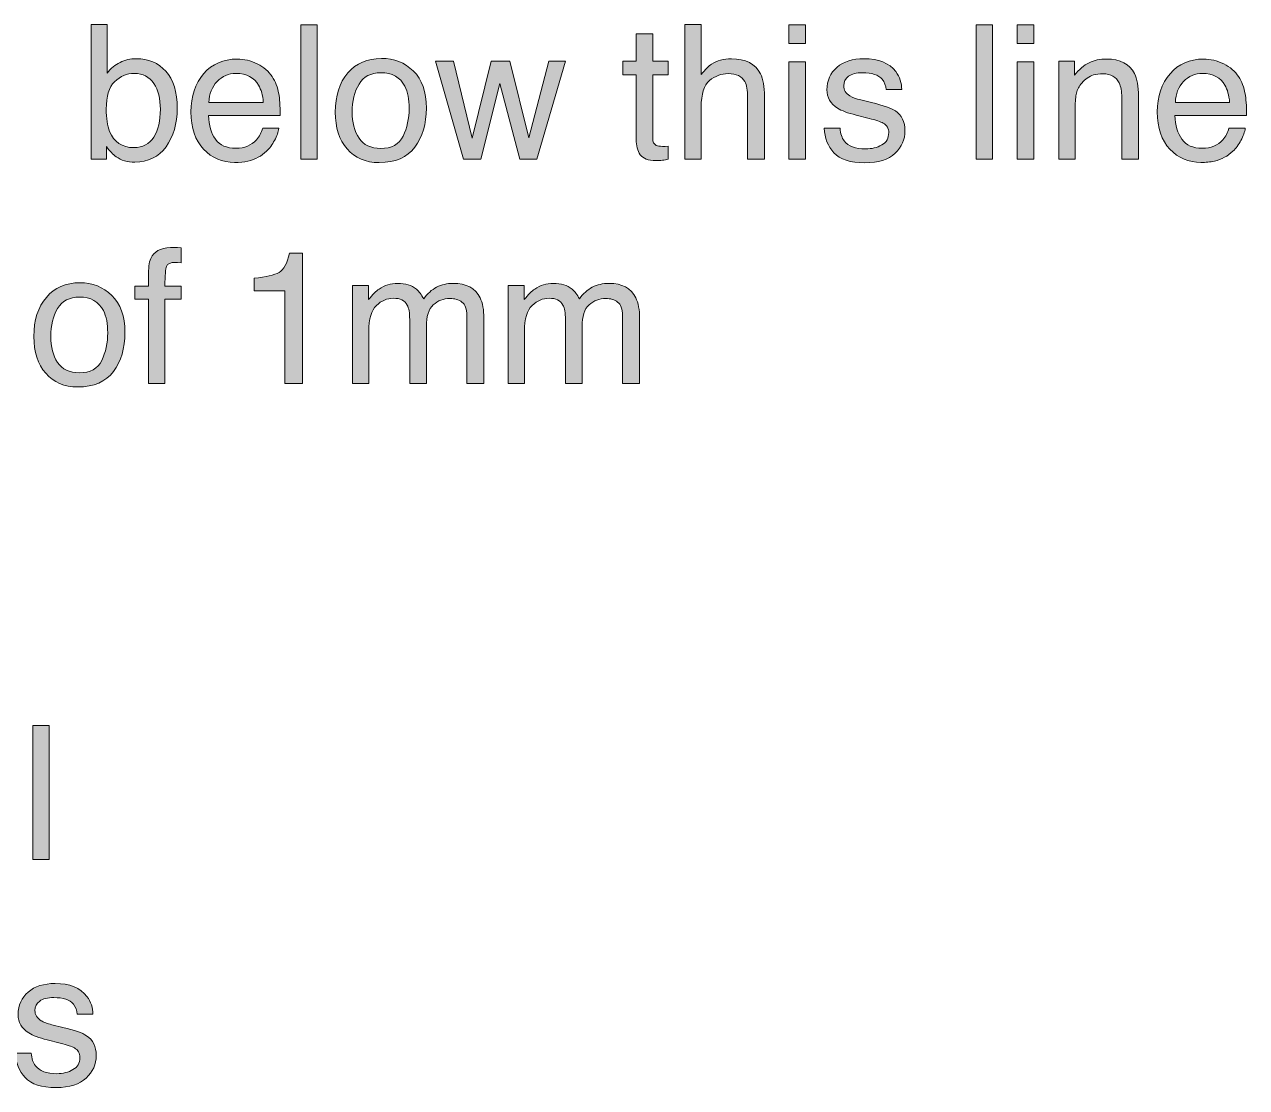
# Model space of a CAD drawing. Header units: millimetres. Extents: x 5.6 to 101.1, y 33.8 to 120.6.
# Drawn here: x 85.04 to 96.57, y 46.47 to 56.5 of the extents above; entities that cross this region are included whole.
import ezdxf

# ---------------------------------------------------------------- set-up
doc = ezdxf.new("R2010")
doc.units = ezdxf.units.MM
doc.layers.add('Text and Guidance', color=7, linetype='Continuous')

msp = doc.modelspace()

# ---------------------------------------------------------------- hatches: boundary and pattern name
at = {"layer": 'Text and Guidance', "true_color": 0x0000ff, "transparency": 33554687}
h = msp.add_hatch(color=5, dxfattribs=at)
edge = h.paths.add_edge_path(flags=0)
edge.add_spline(control_points=[(85.669, 56.497), (85.669, 56.497), (85.819, 56.497), (85.819, 56.497), (85.819, 56.497), (85.819, 56.038), (85.819, 56.038), (85.853, 56.082), (85.894, 56.116), (85.941, 56.139), (85.988, 56.162), (86.039, 56.174), (86.094, 56.174), (86.209, 56.174), (86.302, 56.134), (86.373, 56.055), (86.445, 55.976), (86.481, 55.86), (86.481, 55.706), (86.481, 55.56), (86.445, 55.439), (86.375, 55.343), (86.304, 55.246), (86.206, 55.198), (86.081, 55.198), (86.011, 55.198), (85.952, 55.215), (85.904, 55.249), (85.875, 55.269), (85.844, 55.301), (85.812, 55.345), (85.812, 55.345), (85.812, 55.227), (85.812, 55.227), (85.812, 55.227), (85.669, 55.227), (85.669, 55.227), (85.669, 55.227), (85.669, 56.497), (85.669, 56.497)], knot_values=[0, 0, 0, 0, 1, 1, 1, 2, 2, 2, 3, 3, 3, 4, 4, 4, 5, 5, 5, 6, 6, 6, 7, 7, 7, 8, 8, 8, 9, 9, 9, 10, 10, 10, 11, 11, 11, 12, 12, 12, 13, 13, 13, 13], degree=3, periodic=1)
edge = h.paths.add_edge_path(flags=0)
edge.add_spline(control_points=[(86.072, 55.335), (86.155, 55.335), (86.218, 55.368), (86.26, 55.435), (86.301, 55.501), (86.322, 55.589), (86.322, 55.698), (86.322, 55.795), (86.301, 55.876), (86.26, 55.94), (86.218, 56.003), (86.157, 56.035), (86.076, 56.035), (86.005, 56.035), (85.943, 56.009), (85.89, 55.957), (85.837, 55.905), (85.811, 55.818), (85.811, 55.698), (85.811, 55.612), (85.822, 55.541), (85.843, 55.487), (85.884, 55.386), (85.96, 55.335), (86.072, 55.335)], knot_values=[0, 0, 0, 0, 1, 1, 1, 2, 2, 2, 3, 3, 3, 4, 4, 4, 5, 5, 5, 6, 6, 6, 7, 7, 7, 8, 8, 8, 8], degree=3, periodic=1)
for points in [[(87.647, 56.493), (87.802, 56.493), (87.802, 55.227), (87.647, 55.227)], [(94.019, 56.493), (94.174, 56.493), (94.174, 55.227), (94.019, 55.227)], [(89.087, 56.15), (89.264, 55.423), (89.444, 56.15), (89.618, 56.15), (89.799, 55.427), (89.988, 56.15), (90.143, 56.15), (89.875, 55.227), (89.714, 55.227), (89.526, 55.941), (89.344, 55.227), (89.183, 55.227), (88.917, 56.15)]]:
    msp.add_hatch(color=5, dxfattribs=at).paths.add_polyline_path(points, flags=0)
h = msp.add_hatch(color=5, dxfattribs=at)
edge = h.paths.add_edge_path(flags=0)
edge.add_spline(control_points=[(90.81, 56.407), (90.81, 56.407), (90.967, 56.407), (90.967, 56.407), (90.967, 56.407), (90.967, 56.15), (90.967, 56.15), (90.967, 56.15), (91.114, 56.15), (91.114, 56.15), (91.114, 56.15), (91.114, 56.023), (91.114, 56.023), (91.114, 56.023), (90.967, 56.023), (90.967, 56.023), (90.967, 56.023), (90.967, 55.421), (90.967, 55.421), (90.967, 55.389), (90.978, 55.367), (91, 55.356), (91.012, 55.35), (91.032, 55.347), (91.06, 55.347), (91.06, 55.347), (91.084, 55.347), (91.084, 55.347), (91.084, 55.347), (91.114, 55.35), (91.114, 55.35), (91.114, 55.35), (91.114, 55.227), (91.114, 55.227), (91.097, 55.222), (91.078, 55.218), (91.059, 55.216), (91.04, 55.214), (91.019, 55.213), (90.996, 55.213), (90.924, 55.213), (90.875, 55.231), (90.849, 55.268), (90.823, 55.305), (90.81, 55.353), (90.81, 55.412), (90.81, 55.412), (90.81, 56.023), (90.81, 56.023), (90.81, 56.023), (90.685, 56.023), (90.685, 56.023), (90.685, 56.023), (90.685, 56.15), (90.685, 56.15), (90.685, 56.15), (90.81, 56.15), (90.81, 56.15), (90.81, 56.15), (90.81, 56.407), (90.81, 56.407)], knot_values=[0, 0, 0, 0, 1, 1, 1, 2, 2, 2, 3, 3, 3, 4, 4, 4, 5, 5, 5, 6, 6, 6, 7, 7, 7, 8, 8, 8, 9, 9, 9, 10, 10, 10, 11, 11, 11, 12, 12, 12, 13, 13, 13, 14, 14, 14, 15, 15, 15, 16, 16, 16, 17, 17, 17, 18, 18, 18, 19, 19, 19, 20, 20, 20, 20], degree=3, periodic=1)
h = msp.add_hatch(color=5, dxfattribs=at)
edge = h.paths.add_edge_path(flags=0)
edge.add_spline(control_points=[(91.269, 56.497), (91.269, 56.497), (91.424, 56.497), (91.424, 56.497), (91.424, 56.497), (91.424, 56.025), (91.424, 56.025), (91.461, 56.071), (91.494, 56.104), (91.523, 56.123), (91.573, 56.156), (91.636, 56.172), (91.71, 56.172), (91.844, 56.172), (91.935, 56.125), (91.983, 56.032), (92.008, 55.981), (92.021, 55.91), (92.021, 55.819), (92.021, 55.819), (92.021, 55.227), (92.021, 55.227), (92.021, 55.227), (91.862, 55.227), (91.862, 55.227), (91.862, 55.227), (91.862, 55.809), (91.862, 55.809), (91.862, 55.876), (91.853, 55.926), (91.836, 55.958), (91.808, 56.008), (91.755, 56.033), (91.678, 56.033), (91.613, 56.033), (91.555, 56.011), (91.503, 55.967), (91.451, 55.923), (91.424, 55.839), (91.424, 55.717), (91.424, 55.717), (91.424, 55.227), (91.424, 55.227), (91.424, 55.227), (91.269, 55.227), (91.269, 55.227), (91.269, 55.227), (91.269, 56.497), (91.269, 56.497)], knot_values=[0, 0, 0, 0, 1, 1, 1, 2, 2, 2, 3, 3, 3, 4, 4, 4, 5, 5, 5, 6, 6, 6, 7, 7, 7, 8, 8, 8, 9, 9, 9, 10, 10, 10, 11, 11, 11, 12, 12, 12, 13, 13, 13, 14, 14, 14, 15, 15, 15, 16, 16, 16, 16], degree=3, periodic=1)
h = msp.add_hatch(color=5, dxfattribs=at)
h.paths.add_polyline_path([(92.25, 56.145), (92.408, 56.145), (92.408, 55.227), (92.25, 55.227)], flags=0)
h.paths.add_polyline_path([(92.25, 56.493), (92.408, 56.493), (92.408, 56.317), (92.25, 56.317)], flags=0)
h = msp.add_hatch(color=5, dxfattribs=at)
h.paths.add_polyline_path([(94.406, 56.493), (94.564, 56.493), (94.564, 56.317), (94.406, 56.317)], flags=0)
h.paths.add_polyline_path([(94.406, 56.145), (94.564, 56.145), (94.564, 55.227), (94.406, 55.227)], flags=0)
h = msp.add_hatch(color=5, dxfattribs=at)
edge = h.paths.add_edge_path(flags=0)
edge.add_spline(control_points=[(87.046, 56.17), (87.111, 56.17), (87.175, 56.155), (87.236, 56.124), (87.298, 56.094), (87.344, 56.054), (87.376, 56.005), (87.407, 55.959), (87.428, 55.904), (87.438, 55.842), (87.448, 55.8), (87.452, 55.732), (87.452, 55.639), (87.452, 55.639), (86.776, 55.639), (86.776, 55.639), (86.779, 55.545), (86.801, 55.47), (86.842, 55.414), (86.884, 55.357), (86.948, 55.329), (87.035, 55.329), (87.115, 55.329), (87.18, 55.356), (87.228, 55.409), (87.256, 55.44), (87.275, 55.476), (87.287, 55.517), (87.287, 55.517), (87.439, 55.517), (87.439, 55.517), (87.435, 55.483), (87.422, 55.445), (87.399, 55.403), (87.377, 55.362), (87.351, 55.328), (87.323, 55.301), (87.276, 55.255), (87.218, 55.224), (87.148, 55.208), (87.111, 55.199), (87.069, 55.195), (87.022, 55.195), (86.907, 55.195), (86.809, 55.236), (86.73, 55.32), (86.65, 55.403), (86.61, 55.52), (86.61, 55.671), (86.61, 55.819), (86.65, 55.939), (86.73, 56.032), (86.811, 56.124), (86.916, 56.17), (87.046, 56.17)], knot_values=[0, 0, 0, 0, 1, 1, 1, 2, 2, 2, 3, 3, 3, 4, 4, 4, 5, 5, 5, 6, 6, 6, 7, 7, 7, 8, 8, 8, 9, 9, 9, 10, 10, 10, 11, 11, 11, 12, 12, 12, 13, 13, 13, 14, 14, 14, 15, 15, 15, 16, 16, 16, 17, 17, 17, 18, 18, 18, 18], degree=3, periodic=1)
edge = h.paths.add_edge_path(flags=0)
edge.add_spline(control_points=[(87.293, 55.762), (87.287, 55.829), (87.272, 55.883), (87.249, 55.923), (87.206, 55.998), (87.136, 56.035), (87.036, 56.035), (86.965, 56.035), (86.905, 56.009), (86.857, 55.958), (86.809, 55.907), (86.783, 55.841), (86.78, 55.762), (86.78, 55.762), (87.293, 55.762), (87.293, 55.762)], knot_values=[0, 0, 0, 0, 1, 1, 1, 2, 2, 2, 3, 3, 3, 4, 4, 4, 5, 5, 5, 5], degree=3, periodic=1)
h = msp.add_hatch(color=5, dxfattribs=at)
edge = h.paths.add_edge_path(flags=0)
edge.add_spline(control_points=[(88.407, 56.176), (88.525, 56.176), (88.626, 56.137), (88.708, 56.058), (88.79, 55.978), (88.831, 55.862), (88.831, 55.708), (88.831, 55.559), (88.795, 55.436), (88.723, 55.339), (88.65, 55.242), (88.538, 55.194), (88.386, 55.194), (88.259, 55.194), (88.158, 55.237), (88.084, 55.322), (88.009, 55.408), (87.972, 55.524), (87.972, 55.668), (87.972, 55.823), (88.011, 55.947), (88.09, 56.039), (88.168, 56.13), (88.274, 56.176), (88.407, 56.176)], knot_values=[0, 0, 0, 0, 1, 1, 1, 2, 2, 2, 3, 3, 3, 4, 4, 4, 5, 5, 5, 6, 6, 6, 7, 7, 7, 8, 8, 8, 8], degree=3, periodic=1)
edge = h.paths.add_edge_path(flags=0)
edge.add_spline(control_points=[(88.401, 55.327), (88.503, 55.327), (88.574, 55.366), (88.612, 55.444), (88.65, 55.522), (88.669, 55.608), (88.669, 55.704), (88.669, 55.79), (88.655, 55.86), (88.628, 55.914), (88.584, 55.999), (88.509, 56.041), (88.402, 56.041), (88.307, 56.041), (88.239, 56.005), (88.196, 55.933), (88.152, 55.86), (88.131, 55.773), (88.131, 55.671), (88.131, 55.573), (88.152, 55.491), (88.196, 55.425), (88.239, 55.36), (88.307, 55.327), (88.401, 55.327)], knot_values=[0, 0, 0, 0, 1, 1, 1, 2, 2, 2, 3, 3, 3, 4, 4, 4, 5, 5, 5, 6, 6, 6, 7, 7, 7, 8, 8, 8, 8], degree=3, periodic=1)
h = msp.add_hatch(color=5, dxfattribs=at)
edge = h.paths.add_edge_path(flags=0)
edge.add_spline(control_points=[(92.734, 55.517), (92.739, 55.465), (92.752, 55.425), (92.773, 55.398), (92.812, 55.348), (92.88, 55.323), (92.976, 55.323), (93.034, 55.323), (93.084, 55.335), (93.128, 55.36), (93.172, 55.385), (93.194, 55.424), (93.194, 55.476), (93.194, 55.516), (93.176, 55.546), (93.141, 55.567), (93.119, 55.579), (93.074, 55.594), (93.008, 55.611), (93.008, 55.611), (92.885, 55.642), (92.885, 55.642), (92.807, 55.661), (92.749, 55.683), (92.711, 55.707), (92.645, 55.749), (92.611, 55.807), (92.611, 55.881), (92.611, 55.968), (92.643, 56.039), (92.706, 56.093), (92.768, 56.147), (92.853, 56.174), (92.959, 56.174), (93.098, 56.174), (93.198, 56.133), (93.26, 56.052), (93.298, 56), (93.317, 55.944), (93.316, 55.884), (93.316, 55.884), (93.169, 55.884), (93.169, 55.884), (93.167, 55.919), (93.154, 55.951), (93.132, 55.98), (93.097, 56.021), (93.035, 56.041), (92.947, 56.041), (92.889, 56.041), (92.844, 56.03), (92.814, 56.008), (92.784, 55.985), (92.769, 55.956), (92.769, 55.919), (92.769, 55.879), (92.789, 55.847), (92.828, 55.822), (92.851, 55.808), (92.885, 55.795), (92.93, 55.785), (92.93, 55.785), (93.032, 55.76), (93.032, 55.76), (93.144, 55.733), (93.218, 55.706), (93.256, 55.681), (93.317, 55.642), (93.347, 55.579), (93.347, 55.494), (93.347, 55.412), (93.316, 55.341), (93.253, 55.282), (93.191, 55.222), (93.096, 55.192), (92.969, 55.192), (92.831, 55.192), (92.734, 55.223), (92.677, 55.285), (92.62, 55.348), (92.589, 55.425), (92.585, 55.517), (92.585, 55.517), (92.734, 55.517), (92.734, 55.517)], knot_values=[0, 0, 0, 0, 1, 1, 1, 2, 2, 2, 3, 3, 3, 4, 4, 4, 5, 5, 5, 6, 6, 6, 7, 7, 7, 8, 8, 8, 9, 9, 9, 10, 10, 10, 11, 11, 11, 12, 12, 12, 13, 13, 13, 14, 14, 14, 15, 15, 15, 16, 16, 16, 17, 17, 17, 18, 18, 18, 19, 19, 19, 20, 20, 20, 21, 21, 21, 22, 22, 22, 23, 23, 23, 24, 24, 24, 25, 25, 25, 26, 26, 26, 27, 27, 27, 28, 28, 28, 28], degree=3, periodic=1)
h = msp.add_hatch(color=5, dxfattribs=at)
edge = h.paths.add_edge_path(flags=0)
edge.add_spline(control_points=[(94.798, 56.15), (94.798, 56.15), (94.945, 56.15), (94.945, 56.15), (94.945, 56.15), (94.945, 56.019), (94.945, 56.019), (94.989, 56.073), (95.035, 56.112), (95.084, 56.135), (95.133, 56.159), (95.187, 56.17), (95.247, 56.17), (95.378, 56.17), (95.466, 56.125), (95.512, 56.033), (95.537, 55.984), (95.55, 55.912), (95.55, 55.819), (95.55, 55.819), (95.55, 55.227), (95.55, 55.227), (95.55, 55.227), (95.392, 55.227), (95.392, 55.227), (95.392, 55.227), (95.392, 55.809), (95.392, 55.809), (95.392, 55.865), (95.384, 55.91), (95.367, 55.945), (95.34, 56.002), (95.29, 56.031), (95.217, 56.031), (95.181, 56.031), (95.151, 56.027), (95.127, 56.02), (95.085, 56.007), (95.047, 55.982), (95.015, 55.944), (94.989, 55.913), (94.972, 55.882), (94.965, 55.85), (94.957, 55.817), (94.953, 55.771), (94.953, 55.71), (94.953, 55.71), (94.953, 55.227), (94.953, 55.227), (94.953, 55.227), (94.798, 55.227), (94.798, 55.227), (94.798, 55.227), (94.798, 56.15), (94.798, 56.15)], knot_values=[0, 0, 0, 0, 1, 1, 1, 2, 2, 2, 3, 3, 3, 4, 4, 4, 5, 5, 5, 6, 6, 6, 7, 7, 7, 8, 8, 8, 9, 9, 9, 10, 10, 10, 11, 11, 11, 12, 12, 12, 13, 13, 13, 14, 14, 14, 15, 15, 15, 16, 16, 16, 17, 17, 17, 18, 18, 18, 18], degree=3, periodic=1)
h = msp.add_hatch(color=5, dxfattribs=at)
edge = h.paths.add_edge_path(flags=0)
edge.add_spline(control_points=[(96.163, 56.17), (96.229, 56.17), (96.292, 56.155), (96.354, 56.124), (96.415, 56.094), (96.462, 56.054), (96.494, 56.005), (96.525, 55.959), (96.546, 55.904), (96.556, 55.842), (96.565, 55.8), (96.57, 55.732), (96.57, 55.639), (96.57, 55.639), (95.894, 55.639), (95.894, 55.639), (95.896, 55.545), (95.919, 55.47), (95.96, 55.414), (96.001, 55.357), (96.065, 55.329), (96.152, 55.329), (96.233, 55.329), (96.298, 55.356), (96.346, 55.409), (96.373, 55.44), (96.393, 55.476), (96.404, 55.517), (96.404, 55.517), (96.557, 55.517), (96.557, 55.517), (96.553, 55.483), (96.539, 55.445), (96.517, 55.403), (96.494, 55.362), (96.469, 55.328), (96.441, 55.301), (96.393, 55.255), (96.335, 55.224), (96.266, 55.208), (96.228, 55.199), (96.186, 55.195), (96.139, 55.195), (96.024, 55.195), (95.927, 55.236), (95.847, 55.32), (95.767, 55.403), (95.727, 55.52), (95.727, 55.671), (95.727, 55.819), (95.768, 55.939), (95.848, 56.032), (95.928, 56.124), (96.033, 56.17), (96.163, 56.17)], knot_values=[0, 0, 0, 0, 1, 1, 1, 2, 2, 2, 3, 3, 3, 4, 4, 4, 5, 5, 5, 6, 6, 6, 7, 7, 7, 8, 8, 8, 9, 9, 9, 10, 10, 10, 11, 11, 11, 12, 12, 12, 13, 13, 13, 14, 14, 14, 15, 15, 15, 16, 16, 16, 17, 17, 17, 18, 18, 18, 18], degree=3, periodic=1)
edge = h.paths.add_edge_path(flags=0)
edge.add_spline(control_points=[(96.41, 55.762), (96.404, 55.829), (96.389, 55.883), (96.366, 55.923), (96.324, 55.998), (96.253, 56.035), (96.154, 56.035), (96.083, 56.035), (96.023, 56.009), (95.975, 55.958), (95.926, 55.907), (95.901, 55.841), (95.898, 55.762), (95.898, 55.762), (96.41, 55.762), (96.41, 55.762)], knot_values=[0, 0, 0, 0, 1, 1, 1, 2, 2, 2, 3, 3, 3, 4, 4, 4, 5, 5, 5, 5], degree=3, periodic=1)
h = msp.add_hatch(color=5, dxfattribs=at)
edge = h.paths.add_edge_path(flags=0)
edge.add_spline(control_points=[(86.21, 54.173), (86.213, 54.238), (86.224, 54.285), (86.244, 54.315), (86.28, 54.368), (86.35, 54.394), (86.453, 54.394), (86.453, 54.394), (86.483, 54.393), (86.483, 54.393), (86.483, 54.393), (86.519, 54.39), (86.519, 54.39), (86.519, 54.39), (86.519, 54.249), (86.519, 54.249), (86.519, 54.249), (86.484, 54.251), (86.484, 54.251), (86.484, 54.251), (86.464, 54.252), (86.464, 54.252), (86.416, 54.252), (86.388, 54.24), (86.379, 54.215), (86.37, 54.191), (86.365, 54.129), (86.365, 54.029), (86.365, 54.029), (86.519, 54.029), (86.519, 54.029), (86.519, 54.029), (86.519, 53.906), (86.519, 53.906), (86.519, 53.906), (86.364, 53.906), (86.364, 53.906), (86.364, 53.906), (86.364, 53.111), (86.364, 53.111), (86.364, 53.111), (86.21, 53.111), (86.21, 53.111), (86.21, 53.111), (86.21, 53.906), (86.21, 53.906), (86.21, 53.906), (86.082, 53.906), (86.082, 53.906), (86.082, 53.906), (86.082, 54.029), (86.082, 54.029), (86.082, 54.029), (86.21, 54.029), (86.21, 54.029), (86.21, 54.029), (86.21, 54.173), (86.21, 54.173)], knot_values=[0, 0, 0, 0, 1, 1, 1, 2, 2, 2, 3, 3, 3, 4, 4, 4, 5, 5, 5, 6, 6, 6, 7, 7, 7, 8, 8, 8, 9, 9, 9, 10, 10, 10, 11, 11, 11, 12, 12, 12, 13, 13, 13, 14, 14, 14, 15, 15, 15, 16, 16, 16, 17, 17, 17, 18, 18, 18, 19, 19, 19, 19], degree=3, periodic=1)
h = msp.add_hatch(color=5, dxfattribs=at)
edge = h.paths.add_edge_path(flags=0)
edge.add_spline(control_points=[(87.207, 53.984), (87.207, 53.984), (87.207, 54.103), (87.207, 54.103), (87.319, 54.114), (87.397, 54.132), (87.441, 54.158), (87.485, 54.183), (87.518, 54.243), (87.54, 54.339), (87.54, 54.339), (87.662, 54.339), (87.662, 54.339), (87.662, 54.339), (87.662, 53.111), (87.662, 53.111), (87.662, 53.111), (87.497, 53.111), (87.497, 53.111), (87.497, 53.111), (87.497, 53.984), (87.497, 53.984), (87.497, 53.984), (87.207, 53.984), (87.207, 53.984)], knot_values=[0, 0, 0, 0, 1, 1, 1, 2, 2, 2, 3, 3, 3, 4, 4, 4, 5, 5, 5, 6, 6, 6, 7, 7, 7, 8, 8, 8, 8], degree=3, periodic=1)
h = msp.add_hatch(color=5, dxfattribs=at)
edge = h.paths.add_edge_path(flags=0)
edge.add_spline(control_points=[(85.563, 54.06), (85.681, 54.06), (85.782, 54.02), (85.864, 53.941), (85.946, 53.862), (85.987, 53.745), (85.987, 53.591), (85.987, 53.443), (85.951, 53.32), (85.879, 53.223), (85.806, 53.126), (85.694, 53.077), (85.542, 53.077), (85.415, 53.077), (85.314, 53.12), (85.24, 53.206), (85.165, 53.292), (85.128, 53.407), (85.128, 53.552), (85.128, 53.707), (85.167, 53.83), (85.246, 53.922), (85.324, 54.014), (85.43, 54.06), (85.563, 54.06)], knot_values=[0, 0, 0, 0, 1, 1, 1, 2, 2, 2, 3, 3, 3, 4, 4, 4, 5, 5, 5, 6, 6, 6, 7, 7, 7, 8, 8, 8, 8], degree=3, periodic=1)
edge = h.paths.add_edge_path(flags=0)
edge.add_spline(control_points=[(85.557, 53.211), (85.659, 53.211), (85.73, 53.249), (85.768, 53.327), (85.806, 53.405), (85.825, 53.492), (85.825, 53.587), (85.825, 53.673), (85.812, 53.743), (85.784, 53.797), (85.74, 53.882), (85.665, 53.925), (85.558, 53.925), (85.464, 53.925), (85.395, 53.888), (85.352, 53.816), (85.309, 53.744), (85.287, 53.656), (85.287, 53.554), (85.287, 53.456), (85.309, 53.374), (85.352, 53.309), (85.395, 53.243), (85.463, 53.211), (85.557, 53.211)], knot_values=[0, 0, 0, 0, 1, 1, 1, 2, 2, 2, 3, 3, 3, 4, 4, 4, 5, 5, 5, 6, 6, 6, 7, 7, 7, 8, 8, 8, 8], degree=3, periodic=1)
h = msp.add_hatch(color=5, dxfattribs=at)
edge = h.paths.add_edge_path(flags=0)
edge.add_spline(control_points=[(88.133, 54.033), (88.133, 54.033), (88.286, 54.033), (88.286, 54.033), (88.286, 54.033), (88.286, 53.902), (88.286, 53.902), (88.323, 53.948), (88.356, 53.981), (88.386, 54.001), (88.437, 54.036), (88.495, 54.054), (88.56, 54.054), (88.633, 54.054), (88.692, 54.036), (88.737, 53.999), (88.763, 53.979), (88.785, 53.948), (88.806, 53.908), (88.841, 53.958), (88.881, 53.994), (88.928, 54.018), (88.974, 54.042), (89.026, 54.054), (89.084, 54.054), (89.208, 54.054), (89.293, 54.009), (89.338, 53.919), (89.362, 53.871), (89.374, 53.806), (89.374, 53.725), (89.374, 53.725), (89.374, 53.111), (89.374, 53.111), (89.374, 53.111), (89.213, 53.111), (89.213, 53.111), (89.213, 53.111), (89.213, 53.751), (89.213, 53.751), (89.213, 53.813), (89.197, 53.855), (89.167, 53.878), (89.136, 53.901), (89.098, 53.912), (89.054, 53.912), (88.993, 53.912), (88.941, 53.892), (88.897, 53.851), (88.853, 53.811), (88.831, 53.743), (88.831, 53.647), (88.831, 53.647), (88.831, 53.111), (88.831, 53.111), (88.831, 53.111), (88.674, 53.111), (88.674, 53.111), (88.674, 53.111), (88.674, 53.713), (88.674, 53.713), (88.674, 53.775), (88.666, 53.821), (88.651, 53.85), (88.628, 53.893), (88.584, 53.914), (88.519, 53.914), (88.461, 53.914), (88.408, 53.892), (88.36, 53.846), (88.312, 53.801), (88.288, 53.719), (88.288, 53.6), (88.288, 53.6), (88.288, 53.111), (88.288, 53.111), (88.288, 53.111), (88.133, 53.111), (88.133, 53.111), (88.133, 53.111), (88.133, 54.033), (88.133, 54.033)], knot_values=[0, 0, 0, 0, 1, 1, 1, 2, 2, 2, 3, 3, 3, 4, 4, 4, 5, 5, 5, 6, 6, 6, 7, 7, 7, 8, 8, 8, 9, 9, 9, 10, 10, 10, 11, 11, 11, 12, 12, 12, 13, 13, 13, 14, 14, 14, 15, 15, 15, 16, 16, 16, 17, 17, 17, 18, 18, 18, 19, 19, 19, 20, 20, 20, 21, 21, 21, 22, 22, 22, 23, 23, 23, 24, 24, 24, 25, 25, 25, 26, 26, 26, 27, 27, 27, 27], degree=3, periodic=1)
h = msp.add_hatch(color=5, dxfattribs=at)
edge = h.paths.add_edge_path(flags=0)
edge.add_spline(control_points=[(89.602, 54.033), (89.602, 54.033), (89.755, 54.033), (89.755, 54.033), (89.755, 54.033), (89.755, 53.902), (89.755, 53.902), (89.792, 53.948), (89.825, 53.981), (89.855, 54.001), (89.906, 54.036), (89.964, 54.054), (90.029, 54.054), (90.103, 54.054), (90.162, 54.036), (90.207, 53.999), (90.232, 53.979), (90.255, 53.948), (90.276, 53.908), (90.31, 53.958), (90.35, 53.994), (90.397, 54.018), (90.443, 54.042), (90.496, 54.054), (90.554, 54.054), (90.678, 54.054), (90.762, 54.009), (90.807, 53.919), (90.831, 53.871), (90.843, 53.806), (90.843, 53.725), (90.843, 53.725), (90.843, 53.111), (90.843, 53.111), (90.843, 53.111), (90.682, 53.111), (90.682, 53.111), (90.682, 53.111), (90.682, 53.751), (90.682, 53.751), (90.682, 53.813), (90.667, 53.855), (90.636, 53.878), (90.605, 53.901), (90.568, 53.912), (90.524, 53.912), (90.463, 53.912), (90.41, 53.892), (90.366, 53.851), (90.322, 53.811), (90.3, 53.743), (90.3, 53.647), (90.3, 53.647), (90.3, 53.111), (90.3, 53.111), (90.3, 53.111), (90.143, 53.111), (90.143, 53.111), (90.143, 53.111), (90.143, 53.713), (90.143, 53.713), (90.143, 53.775), (90.135, 53.821), (90.12, 53.85), (90.097, 53.893), (90.053, 53.914), (89.989, 53.914), (89.93, 53.914), (89.877, 53.892), (89.829, 53.846), (89.781, 53.801), (89.757, 53.719), (89.757, 53.6), (89.757, 53.6), (89.757, 53.111), (89.757, 53.111), (89.757, 53.111), (89.602, 53.111), (89.602, 53.111), (89.602, 53.111), (89.602, 54.033), (89.602, 54.033)], knot_values=[0, 0, 0, 0, 1, 1, 1, 2, 2, 2, 3, 3, 3, 4, 4, 4, 5, 5, 5, 6, 6, 6, 7, 7, 7, 8, 8, 8, 9, 9, 9, 10, 10, 10, 11, 11, 11, 12, 12, 12, 13, 13, 13, 14, 14, 14, 15, 15, 15, 16, 16, 16, 17, 17, 17, 18, 18, 18, 19, 19, 19, 20, 20, 20, 21, 21, 21, 22, 22, 22, 23, 23, 23, 24, 24, 24, 25, 25, 25, 26, 26, 26, 27, 27, 27, 27], degree=3, periodic=1)
at = {"layer": 'Text and Guidance', "true_color": 0xff00ff, "transparency": 33554687}
msp.add_hatch(color=6, dxfattribs=at).paths.add_polyline_path([(85.117, 49.885), (85.272, 49.885), (85.272, 48.62), (85.117, 48.62)], flags=0)
h = msp.add_hatch(color=6, dxfattribs=at)
edge = h.paths.add_edge_path(flags=0)
edge.add_spline(control_points=[(85.103, 46.793), (85.108, 46.741), (85.121, 46.702), (85.142, 46.674), (85.181, 46.624), (85.249, 46.599), (85.345, 46.599), (85.403, 46.599), (85.453, 46.612), (85.497, 46.637), (85.541, 46.661), (85.562, 46.7), (85.562, 46.752), (85.562, 46.792), (85.545, 46.822), (85.51, 46.843), (85.487, 46.855), (85.443, 46.87), (85.377, 46.887), (85.377, 46.887), (85.254, 46.918), (85.254, 46.918), (85.175, 46.937), (85.117, 46.959), (85.08, 46.983), (85.013, 47.025), (84.98, 47.083), (84.98, 47.157), (84.98, 47.244), (85.012, 47.315), (85.075, 47.369), (85.137, 47.423), (85.222, 47.45), (85.328, 47.45), (85.467, 47.45), (85.567, 47.409), (85.629, 47.328), (85.667, 47.276), (85.686, 47.22), (85.685, 47.161), (85.685, 47.161), (85.538, 47.161), (85.538, 47.161), (85.535, 47.196), (85.523, 47.227), (85.501, 47.256), (85.466, 47.297), (85.404, 47.317), (85.316, 47.317), (85.258, 47.317), (85.213, 47.306), (85.183, 47.284), (85.153, 47.261), (85.138, 47.232), (85.138, 47.195), (85.138, 47.155), (85.158, 47.123), (85.197, 47.099), (85.22, 47.084), (85.254, 47.072), (85.299, 47.061), (85.299, 47.061), (85.401, 47.036), (85.401, 47.036), (85.513, 47.009), (85.587, 46.983), (85.625, 46.957), (85.686, 46.918), (85.716, 46.855), (85.716, 46.77), (85.716, 46.688), (85.685, 46.617), (85.622, 46.558), (85.56, 46.498), (85.465, 46.468), (85.338, 46.468), (85.2, 46.468), (85.103, 46.499), (85.046, 46.562), (84.989, 46.624), (84.958, 46.701), (84.954, 46.793), (84.954, 46.793), (85.103, 46.793), (85.103, 46.793)], knot_values=[0, 0, 0, 0, 1, 1, 1, 2, 2, 2, 3, 3, 3, 4, 4, 4, 5, 5, 5, 6, 6, 6, 7, 7, 7, 8, 8, 8, 9, 9, 9, 10, 10, 10, 11, 11, 11, 12, 12, 12, 13, 13, 13, 14, 14, 14, 15, 15, 15, 16, 16, 16, 17, 17, 17, 18, 18, 18, 19, 19, 19, 20, 20, 20, 21, 21, 21, 22, 22, 22, 23, 23, 23, 24, 24, 24, 25, 25, 25, 26, 26, 26, 27, 27, 27, 28, 28, 28, 28], degree=3, periodic=1)

# ---------------------------------------------------------------- linework, layer by layer
at = {"layer": 'Text and Guidance', "color": 5, "linetype": 'Continuous', "lineweight": 0, "true_color": 0x0000ff}
for points in [[(87.647, 56.493), (87.802, 56.493), (87.802, 55.227), (87.647, 55.227), (87.647, 56.493)], [(92.25, 56.493), (92.408, 56.493), (92.408, 56.317), (92.25, 56.317), (92.25, 56.493)], [(94.019, 56.493), (94.174, 56.493), (94.174, 55.227), (94.019, 55.227), (94.019, 56.493)], [(94.406, 56.493), (94.564, 56.493), (94.564, 56.317), (94.406, 56.317), (94.406, 56.493)], [(89.087, 56.15), (89.264, 55.423), (89.444, 56.15), (89.618, 56.15), (89.799, 55.427), (89.988, 56.15), (90.143, 56.15), (89.875, 55.227), (89.714, 55.227), (89.526, 55.941), (89.344, 55.227), (89.183, 55.227), (88.917, 56.15), (89.087, 56.15)], [(92.25, 56.145), (92.408, 56.145), (92.408, 55.227), (92.25, 55.227), (92.25, 56.145)], [(94.406, 56.145), (94.564, 56.145), (94.564, 55.227), (94.406, 55.227), (94.406, 56.145)]]:
    msp.add_lwpolyline(points, close=True, dxfattribs=at)
at = {"layer": 'Text and Guidance', "color": 6, "linetype": 'Continuous', "lineweight": 0, "true_color": 0xff00ff}
msp.add_lwpolyline([(85.117, 49.885), (85.272, 49.885), (85.272, 48.62), (85.117, 48.62), (85.117, 49.885)], close=True, dxfattribs=at)
at = {"layer": 'Text and Guidance', "color": 5, "linetype": 'Continuous', "lineweight": 0, "true_color": 0x0000ff}
for points, knots in [([(85.669, 56.497), (85.669, 56.497), (85.819, 56.497), (85.819, 56.497), (85.819, 56.497), (85.819, 56.038), (85.819, 56.038), (85.853, 56.082), (85.894, 56.116), (85.941, 56.139), (85.988, 56.162), (86.039, 56.174), (86.094, 56.174), (86.209, 56.174), (86.302, 56.134), (86.373, 56.055), (86.445, 55.976), (86.481, 55.86), (86.481, 55.706), (86.481, 55.56), (86.445, 55.439), (86.375, 55.343), (86.304, 55.246), (86.206, 55.198), (86.081, 55.198), (86.011, 55.198), (85.952, 55.215), (85.904, 55.249), (85.875, 55.269), (85.844, 55.301), (85.812, 55.345), (85.812, 55.345), (85.812, 55.227), (85.812, 55.227), (85.812, 55.227), (85.669, 55.227), (85.669, 55.227), (85.669, 55.227), (85.669, 56.497), (85.669, 56.497)], [0, 0, 0, 0, 1, 1, 1, 2, 2, 2, 3, 3, 3, 4, 4, 4, 5, 5, 5, 6, 6, 6, 7, 7, 7, 8, 8, 8, 9, 9, 9, 10, 10, 10, 11, 11, 11, 12, 12, 12, 13, 13, 13, 13]), ([(90.81, 56.407), (90.81, 56.407), (90.967, 56.407), (90.967, 56.407), (90.967, 56.407), (90.967, 56.15), (90.967, 56.15), (90.967, 56.15), (91.114, 56.15), (91.114, 56.15), (91.114, 56.15), (91.114, 56.023), (91.114, 56.023), (91.114, 56.023), (90.967, 56.023), (90.967, 56.023), (90.967, 56.023), (90.967, 55.421), (90.967, 55.421), (90.967, 55.389), (90.978, 55.367), (91, 55.356), (91.012, 55.35), (91.032, 55.347), (91.06, 55.347), (91.06, 55.347), (91.084, 55.347), (91.084, 55.347), (91.084, 55.347), (91.114, 55.35), (91.114, 55.35), (91.114, 55.35), (91.114, 55.227), (91.114, 55.227), (91.097, 55.222), (91.078, 55.218), (91.059, 55.216), (91.04, 55.214), (91.019, 55.213), (90.996, 55.213), (90.924, 55.213), (90.875, 55.231), (90.849, 55.268), (90.823, 55.305), (90.81, 55.353), (90.81, 55.412), (90.81, 55.412), (90.81, 56.023), (90.81, 56.023), (90.81, 56.023), (90.685, 56.023), (90.685, 56.023), (90.685, 56.023), (90.685, 56.15), (90.685, 56.15), (90.685, 56.15), (90.81, 56.15), (90.81, 56.15), (90.81, 56.15), (90.81, 56.407), (90.81, 56.407)], [0, 0, 0, 0, 1, 1, 1, 2, 2, 2, 3, 3, 3, 4, 4, 4, 5, 5, 5, 6, 6, 6, 7, 7, 7, 8, 8, 8, 9, 9, 9, 10, 10, 10, 11, 11, 11, 12, 12, 12, 13, 13, 13, 14, 14, 14, 15, 15, 15, 16, 16, 16, 17, 17, 17, 18, 18, 18, 19, 19, 19, 20, 20, 20, 20]), ([(91.269, 56.497), (91.269, 56.497), (91.424, 56.497), (91.424, 56.497), (91.424, 56.497), (91.424, 56.025), (91.424, 56.025), (91.461, 56.071), (91.494, 56.104), (91.523, 56.123), (91.573, 56.156), (91.636, 56.172), (91.71, 56.172), (91.844, 56.172), (91.935, 56.125), (91.983, 56.032), (92.008, 55.981), (92.021, 55.91), (92.021, 55.819), (92.021, 55.819), (92.021, 55.227), (92.021, 55.227), (92.021, 55.227), (91.862, 55.227), (91.862, 55.227), (91.862, 55.227), (91.862, 55.809), (91.862, 55.809), (91.862, 55.876), (91.853, 55.926), (91.836, 55.958), (91.808, 56.008), (91.755, 56.033), (91.678, 56.033), (91.613, 56.033), (91.555, 56.011), (91.503, 55.967), (91.451, 55.923), (91.424, 55.839), (91.424, 55.717), (91.424, 55.717), (91.424, 55.227), (91.424, 55.227), (91.424, 55.227), (91.269, 55.227), (91.269, 55.227), (91.269, 55.227), (91.269, 56.497), (91.269, 56.497)], [0, 0, 0, 0, 1, 1, 1, 2, 2, 2, 3, 3, 3, 4, 4, 4, 5, 5, 5, 6, 6, 6, 7, 7, 7, 8, 8, 8, 9, 9, 9, 10, 10, 10, 11, 11, 11, 12, 12, 12, 13, 13, 13, 14, 14, 14, 15, 15, 15, 16, 16, 16, 16]), ([(87.046, 56.17), (87.111, 56.17), (87.175, 56.155), (87.236, 56.124), (87.298, 56.094), (87.344, 56.054), (87.376, 56.005), (87.407, 55.959), (87.428, 55.904), (87.438, 55.842), (87.448, 55.8), (87.452, 55.732), (87.452, 55.639), (87.452, 55.639), (86.776, 55.639), (86.776, 55.639), (86.779, 55.545), (86.801, 55.47), (86.842, 55.414), (86.884, 55.357), (86.948, 55.329), (87.035, 55.329), (87.115, 55.329), (87.18, 55.356), (87.228, 55.409), (87.256, 55.44), (87.275, 55.476), (87.287, 55.517), (87.287, 55.517), (87.439, 55.517), (87.439, 55.517), (87.435, 55.483), (87.422, 55.445), (87.399, 55.403), (87.377, 55.362), (87.351, 55.328), (87.323, 55.301), (87.276, 55.255), (87.218, 55.224), (87.148, 55.208), (87.111, 55.199), (87.069, 55.195), (87.022, 55.195), (86.907, 55.195), (86.809, 55.236), (86.73, 55.32), (86.65, 55.403), (86.61, 55.52), (86.61, 55.671), (86.61, 55.819), (86.65, 55.939), (86.73, 56.032), (86.811, 56.124), (86.916, 56.17), (87.046, 56.17)], [0, 0, 0, 0, 1, 1, 1, 2, 2, 2, 3, 3, 3, 4, 4, 4, 5, 5, 5, 6, 6, 6, 7, 7, 7, 8, 8, 8, 9, 9, 9, 10, 10, 10, 11, 11, 11, 12, 12, 12, 13, 13, 13, 14, 14, 14, 15, 15, 15, 16, 16, 16, 17, 17, 17, 18, 18, 18, 18]), ([(88.407, 56.176), (88.525, 56.176), (88.626, 56.137), (88.708, 56.058), (88.79, 55.978), (88.831, 55.862), (88.831, 55.708), (88.831, 55.559), (88.795, 55.436), (88.723, 55.339), (88.65, 55.242), (88.538, 55.194), (88.386, 55.194), (88.259, 55.194), (88.158, 55.237), (88.084, 55.322), (88.009, 55.408), (87.972, 55.524), (87.972, 55.668), (87.972, 55.823), (88.011, 55.947), (88.09, 56.039), (88.168, 56.13), (88.274, 56.176), (88.407, 56.176)], [0, 0, 0, 0, 1, 1, 1, 2, 2, 2, 3, 3, 3, 4, 4, 4, 5, 5, 5, 6, 6, 6, 7, 7, 7, 8, 8, 8, 8]), ([(92.734, 55.517), (92.739, 55.465), (92.752, 55.425), (92.773, 55.398), (92.812, 55.348), (92.88, 55.323), (92.976, 55.323), (93.034, 55.323), (93.084, 55.335), (93.128, 55.36), (93.172, 55.385), (93.194, 55.424), (93.194, 55.476), (93.194, 55.516), (93.176, 55.546), (93.141, 55.567), (93.119, 55.579), (93.074, 55.594), (93.008, 55.611), (93.008, 55.611), (92.885, 55.642), (92.885, 55.642), (92.807, 55.661), (92.749, 55.683), (92.711, 55.707), (92.645, 55.749), (92.611, 55.807), (92.611, 55.881), (92.611, 55.968), (92.643, 56.039), (92.706, 56.093), (92.768, 56.147), (92.853, 56.174), (92.959, 56.174), (93.098, 56.174), (93.198, 56.133), (93.26, 56.052), (93.298, 56), (93.317, 55.944), (93.316, 55.884), (93.316, 55.884), (93.169, 55.884), (93.169, 55.884), (93.167, 55.919), (93.154, 55.951), (93.132, 55.98), (93.097, 56.021), (93.035, 56.041), (92.947, 56.041), (92.889, 56.041), (92.844, 56.03), (92.814, 56.008), (92.784, 55.985), (92.769, 55.956), (92.769, 55.919), (92.769, 55.879), (92.789, 55.847), (92.828, 55.822), (92.851, 55.808), (92.885, 55.795), (92.93, 55.785), (92.93, 55.785), (93.032, 55.76), (93.032, 55.76), (93.144, 55.733), (93.218, 55.706), (93.256, 55.681), (93.317, 55.642), (93.347, 55.579), (93.347, 55.494), (93.347, 55.412), (93.316, 55.341), (93.253, 55.282), (93.191, 55.222), (93.096, 55.192), (92.969, 55.192), (92.831, 55.192), (92.734, 55.223), (92.677, 55.285), (92.62, 55.348), (92.589, 55.425), (92.585, 55.517), (92.585, 55.517), (92.734, 55.517), (92.734, 55.517)], [0, 0, 0, 0, 1, 1, 1, 2, 2, 2, 3, 3, 3, 4, 4, 4, 5, 5, 5, 6, 6, 6, 7, 7, 7, 8, 8, 8, 9, 9, 9, 10, 10, 10, 11, 11, 11, 12, 12, 12, 13, 13, 13, 14, 14, 14, 15, 15, 15, 16, 16, 16, 17, 17, 17, 18, 18, 18, 19, 19, 19, 20, 20, 20, 21, 21, 21, 22, 22, 22, 23, 23, 23, 24, 24, 24, 25, 25, 25, 26, 26, 26, 27, 27, 27, 28, 28, 28, 28]), ([(94.798, 56.15), (94.798, 56.15), (94.945, 56.15), (94.945, 56.15), (94.945, 56.15), (94.945, 56.019), (94.945, 56.019), (94.989, 56.073), (95.035, 56.112), (95.084, 56.135), (95.133, 56.159), (95.187, 56.17), (95.247, 56.17), (95.378, 56.17), (95.466, 56.125), (95.512, 56.033), (95.537, 55.984), (95.55, 55.912), (95.55, 55.819), (95.55, 55.819), (95.55, 55.227), (95.55, 55.227), (95.55, 55.227), (95.392, 55.227), (95.392, 55.227), (95.392, 55.227), (95.392, 55.809), (95.392, 55.809), (95.392, 55.865), (95.384, 55.91), (95.367, 55.945), (95.34, 56.002), (95.29, 56.031), (95.217, 56.031), (95.181, 56.031), (95.151, 56.027), (95.127, 56.02), (95.085, 56.007), (95.047, 55.982), (95.015, 55.944), (94.989, 55.913), (94.972, 55.882), (94.965, 55.85), (94.957, 55.817), (94.953, 55.771), (94.953, 55.71), (94.953, 55.71), (94.953, 55.227), (94.953, 55.227), (94.953, 55.227), (94.798, 55.227), (94.798, 55.227), (94.798, 55.227), (94.798, 56.15), (94.798, 56.15)], [0, 0, 0, 0, 1, 1, 1, 2, 2, 2, 3, 3, 3, 4, 4, 4, 5, 5, 5, 6, 6, 6, 7, 7, 7, 8, 8, 8, 9, 9, 9, 10, 10, 10, 11, 11, 11, 12, 12, 12, 13, 13, 13, 14, 14, 14, 15, 15, 15, 16, 16, 16, 17, 17, 17, 18, 18, 18, 18]), ([(96.163, 56.17), (96.229, 56.17), (96.292, 56.155), (96.354, 56.124), (96.415, 56.094), (96.462, 56.054), (96.494, 56.005), (96.525, 55.959), (96.546, 55.904), (96.556, 55.842), (96.565, 55.8), (96.57, 55.732), (96.57, 55.639), (96.57, 55.639), (95.894, 55.639), (95.894, 55.639), (95.896, 55.545), (95.919, 55.47), (95.96, 55.414), (96.001, 55.357), (96.065, 55.329), (96.152, 55.329), (96.233, 55.329), (96.298, 55.356), (96.346, 55.409), (96.373, 55.44), (96.393, 55.476), (96.404, 55.517), (96.404, 55.517), (96.557, 55.517), (96.557, 55.517), (96.553, 55.483), (96.539, 55.445), (96.517, 55.403), (96.494, 55.362), (96.469, 55.328), (96.441, 55.301), (96.393, 55.255), (96.335, 55.224), (96.266, 55.208), (96.228, 55.199), (96.186, 55.195), (96.139, 55.195), (96.024, 55.195), (95.927, 55.236), (95.847, 55.32), (95.767, 55.403), (95.727, 55.52), (95.727, 55.671), (95.727, 55.819), (95.768, 55.939), (95.848, 56.032), (95.928, 56.124), (96.033, 56.17), (96.163, 56.17)], [0, 0, 0, 0, 1, 1, 1, 2, 2, 2, 3, 3, 3, 4, 4, 4, 5, 5, 5, 6, 6, 6, 7, 7, 7, 8, 8, 8, 9, 9, 9, 10, 10, 10, 11, 11, 11, 12, 12, 12, 13, 13, 13, 14, 14, 14, 15, 15, 15, 16, 16, 16, 17, 17, 17, 18, 18, 18, 18]), ([(88.401, 55.327), (88.503, 55.327), (88.574, 55.366), (88.612, 55.444), (88.65, 55.522), (88.669, 55.608), (88.669, 55.704), (88.669, 55.79), (88.655, 55.86), (88.628, 55.914), (88.584, 55.999), (88.509, 56.041), (88.402, 56.041), (88.307, 56.041), (88.239, 56.005), (88.196, 55.933), (88.152, 55.86), (88.131, 55.773), (88.131, 55.671), (88.131, 55.573), (88.152, 55.491), (88.196, 55.425), (88.239, 55.36), (88.307, 55.327), (88.401, 55.327)], [0, 0, 0, 0, 1, 1, 1, 2, 2, 2, 3, 3, 3, 4, 4, 4, 5, 5, 5, 6, 6, 6, 7, 7, 7, 8, 8, 8, 8]), ([(86.072, 55.335), (86.155, 55.335), (86.218, 55.368), (86.26, 55.435), (86.301, 55.501), (86.322, 55.589), (86.322, 55.698), (86.322, 55.795), (86.301, 55.876), (86.26, 55.94), (86.218, 56.003), (86.157, 56.035), (86.076, 56.035), (86.005, 56.035), (85.943, 56.009), (85.89, 55.957), (85.837, 55.905), (85.811, 55.818), (85.811, 55.698), (85.811, 55.612), (85.822, 55.541), (85.843, 55.487), (85.884, 55.386), (85.96, 55.335), (86.072, 55.335)], [0, 0, 0, 0, 1, 1, 1, 2, 2, 2, 3, 3, 3, 4, 4, 4, 5, 5, 5, 6, 6, 6, 7, 7, 7, 8, 8, 8, 8]), ([(87.293, 55.762), (87.287, 55.829), (87.272, 55.883), (87.249, 55.923), (87.206, 55.998), (87.136, 56.035), (87.036, 56.035), (86.965, 56.035), (86.905, 56.009), (86.857, 55.958), (86.809, 55.907), (86.783, 55.841), (86.78, 55.762), (86.78, 55.762), (87.293, 55.762), (87.293, 55.762)], [0, 0, 0, 0, 1, 1, 1, 2, 2, 2, 3, 3, 3, 4, 4, 4, 5, 5, 5, 5]), ([(96.41, 55.762), (96.404, 55.829), (96.389, 55.883), (96.366, 55.923), (96.324, 55.998), (96.253, 56.035), (96.154, 56.035), (96.083, 56.035), (96.023, 56.009), (95.975, 55.958), (95.926, 55.907), (95.901, 55.841), (95.898, 55.762), (95.898, 55.762), (96.41, 55.762), (96.41, 55.762)], [0, 0, 0, 0, 1, 1, 1, 2, 2, 2, 3, 3, 3, 4, 4, 4, 5, 5, 5, 5]), ([(86.21, 54.173), (86.213, 54.238), (86.224, 54.285), (86.244, 54.315), (86.28, 54.368), (86.35, 54.394), (86.453, 54.394), (86.453, 54.394), (86.483, 54.393), (86.483, 54.393), (86.483, 54.393), (86.519, 54.39), (86.519, 54.39), (86.519, 54.39), (86.519, 54.249), (86.519, 54.249), (86.519, 54.249), (86.484, 54.251), (86.484, 54.251), (86.484, 54.251), (86.464, 54.252), (86.464, 54.252), (86.416, 54.252), (86.388, 54.24), (86.379, 54.215), (86.37, 54.191), (86.365, 54.129), (86.365, 54.029), (86.365, 54.029), (86.519, 54.029), (86.519, 54.029), (86.519, 54.029), (86.519, 53.906), (86.519, 53.906), (86.519, 53.906), (86.364, 53.906), (86.364, 53.906), (86.364, 53.906), (86.364, 53.111), (86.364, 53.111), (86.364, 53.111), (86.21, 53.111), (86.21, 53.111), (86.21, 53.111), (86.21, 53.906), (86.21, 53.906), (86.21, 53.906), (86.082, 53.906), (86.082, 53.906), (86.082, 53.906), (86.082, 54.029), (86.082, 54.029), (86.082, 54.029), (86.21, 54.029), (86.21, 54.029), (86.21, 54.029), (86.21, 54.173), (86.21, 54.173)], [0, 0, 0, 0, 1, 1, 1, 2, 2, 2, 3, 3, 3, 4, 4, 4, 5, 5, 5, 6, 6, 6, 7, 7, 7, 8, 8, 8, 9, 9, 9, 10, 10, 10, 11, 11, 11, 12, 12, 12, 13, 13, 13, 14, 14, 14, 15, 15, 15, 16, 16, 16, 17, 17, 17, 18, 18, 18, 19, 19, 19, 19]), ([(87.207, 53.984), (87.207, 53.984), (87.207, 54.103), (87.207, 54.103), (87.319, 54.114), (87.397, 54.132), (87.441, 54.158), (87.485, 54.183), (87.518, 54.243), (87.54, 54.339), (87.54, 54.339), (87.662, 54.339), (87.662, 54.339), (87.662, 54.339), (87.662, 53.111), (87.662, 53.111), (87.662, 53.111), (87.497, 53.111), (87.497, 53.111), (87.497, 53.111), (87.497, 53.984), (87.497, 53.984), (87.497, 53.984), (87.207, 53.984), (87.207, 53.984)], [0, 0, 0, 0, 1, 1, 1, 2, 2, 2, 3, 3, 3, 4, 4, 4, 5, 5, 5, 6, 6, 6, 7, 7, 7, 8, 8, 8, 8]), ([(85.563, 54.06), (85.681, 54.06), (85.782, 54.02), (85.864, 53.941), (85.946, 53.862), (85.987, 53.745), (85.987, 53.591), (85.987, 53.443), (85.951, 53.32), (85.879, 53.223), (85.806, 53.126), (85.694, 53.077), (85.542, 53.077), (85.415, 53.077), (85.314, 53.12), (85.24, 53.206), (85.165, 53.292), (85.128, 53.407), (85.128, 53.552), (85.128, 53.707), (85.167, 53.83), (85.246, 53.922), (85.324, 54.014), (85.43, 54.06), (85.563, 54.06)], [0, 0, 0, 0, 1, 1, 1, 2, 2, 2, 3, 3, 3, 4, 4, 4, 5, 5, 5, 6, 6, 6, 7, 7, 7, 8, 8, 8, 8]), ([(88.133, 54.033), (88.133, 54.033), (88.286, 54.033), (88.286, 54.033), (88.286, 54.033), (88.286, 53.902), (88.286, 53.902), (88.323, 53.948), (88.356, 53.981), (88.386, 54.001), (88.437, 54.036), (88.495, 54.054), (88.56, 54.054), (88.633, 54.054), (88.692, 54.036), (88.737, 53.999), (88.763, 53.979), (88.785, 53.948), (88.806, 53.908), (88.841, 53.958), (88.881, 53.994), (88.928, 54.018), (88.974, 54.042), (89.026, 54.054), (89.084, 54.054), (89.208, 54.054), (89.293, 54.009), (89.338, 53.919), (89.362, 53.871), (89.374, 53.806), (89.374, 53.725), (89.374, 53.725), (89.374, 53.111), (89.374, 53.111), (89.374, 53.111), (89.213, 53.111), (89.213, 53.111), (89.213, 53.111), (89.213, 53.751), (89.213, 53.751), (89.213, 53.813), (89.197, 53.855), (89.167, 53.878), (89.136, 53.901), (89.098, 53.912), (89.054, 53.912), (88.993, 53.912), (88.941, 53.892), (88.897, 53.851), (88.853, 53.811), (88.831, 53.743), (88.831, 53.647), (88.831, 53.647), (88.831, 53.111), (88.831, 53.111), (88.831, 53.111), (88.674, 53.111), (88.674, 53.111), (88.674, 53.111), (88.674, 53.713), (88.674, 53.713), (88.674, 53.775), (88.666, 53.821), (88.651, 53.85), (88.628, 53.893), (88.584, 53.914), (88.519, 53.914), (88.461, 53.914), (88.408, 53.892), (88.36, 53.846), (88.312, 53.801), (88.288, 53.719), (88.288, 53.6), (88.288, 53.6), (88.288, 53.111), (88.288, 53.111), (88.288, 53.111), (88.133, 53.111), (88.133, 53.111), (88.133, 53.111), (88.133, 54.033), (88.133, 54.033)], [0, 0, 0, 0, 1, 1, 1, 2, 2, 2, 3, 3, 3, 4, 4, 4, 5, 5, 5, 6, 6, 6, 7, 7, 7, 8, 8, 8, 9, 9, 9, 10, 10, 10, 11, 11, 11, 12, 12, 12, 13, 13, 13, 14, 14, 14, 15, 15, 15, 16, 16, 16, 17, 17, 17, 18, 18, 18, 19, 19, 19, 20, 20, 20, 21, 21, 21, 22, 22, 22, 23, 23, 23, 24, 24, 24, 25, 25, 25, 26, 26, 26, 27, 27, 27, 27]), ([(89.602, 54.033), (89.602, 54.033), (89.755, 54.033), (89.755, 54.033), (89.755, 54.033), (89.755, 53.902), (89.755, 53.902), (89.792, 53.948), (89.825, 53.981), (89.855, 54.001), (89.906, 54.036), (89.964, 54.054), (90.029, 54.054), (90.103, 54.054), (90.162, 54.036), (90.207, 53.999), (90.232, 53.979), (90.255, 53.948), (90.276, 53.908), (90.31, 53.958), (90.35, 53.994), (90.397, 54.018), (90.443, 54.042), (90.496, 54.054), (90.554, 54.054), (90.678, 54.054), (90.762, 54.009), (90.807, 53.919), (90.831, 53.871), (90.843, 53.806), (90.843, 53.725), (90.843, 53.725), (90.843, 53.111), (90.843, 53.111), (90.843, 53.111), (90.682, 53.111), (90.682, 53.111), (90.682, 53.111), (90.682, 53.751), (90.682, 53.751), (90.682, 53.813), (90.667, 53.855), (90.636, 53.878), (90.605, 53.901), (90.568, 53.912), (90.524, 53.912), (90.463, 53.912), (90.41, 53.892), (90.366, 53.851), (90.322, 53.811), (90.3, 53.743), (90.3, 53.647), (90.3, 53.647), (90.3, 53.111), (90.3, 53.111), (90.3, 53.111), (90.143, 53.111), (90.143, 53.111), (90.143, 53.111), (90.143, 53.713), (90.143, 53.713), (90.143, 53.775), (90.135, 53.821), (90.12, 53.85), (90.097, 53.893), (90.053, 53.914), (89.989, 53.914), (89.93, 53.914), (89.877, 53.892), (89.829, 53.846), (89.781, 53.801), (89.757, 53.719), (89.757, 53.6), (89.757, 53.6), (89.757, 53.111), (89.757, 53.111), (89.757, 53.111), (89.602, 53.111), (89.602, 53.111), (89.602, 53.111), (89.602, 54.033), (89.602, 54.033)], [0, 0, 0, 0, 1, 1, 1, 2, 2, 2, 3, 3, 3, 4, 4, 4, 5, 5, 5, 6, 6, 6, 7, 7, 7, 8, 8, 8, 9, 9, 9, 10, 10, 10, 11, 11, 11, 12, 12, 12, 13, 13, 13, 14, 14, 14, 15, 15, 15, 16, 16, 16, 17, 17, 17, 18, 18, 18, 19, 19, 19, 20, 20, 20, 21, 21, 21, 22, 22, 22, 23, 23, 23, 24, 24, 24, 25, 25, 25, 26, 26, 26, 27, 27, 27, 27]), ([(85.557, 53.211), (85.659, 53.211), (85.73, 53.249), (85.768, 53.327), (85.806, 53.405), (85.825, 53.492), (85.825, 53.587), (85.825, 53.673), (85.812, 53.743), (85.784, 53.797), (85.74, 53.882), (85.665, 53.925), (85.558, 53.925), (85.464, 53.925), (85.395, 53.888), (85.352, 53.816), (85.309, 53.744), (85.287, 53.656), (85.287, 53.554), (85.287, 53.456), (85.309, 53.374), (85.352, 53.309), (85.395, 53.243), (85.463, 53.211), (85.557, 53.211)], [0, 0, 0, 0, 1, 1, 1, 2, 2, 2, 3, 3, 3, 4, 4, 4, 5, 5, 5, 6, 6, 6, 7, 7, 7, 8, 8, 8, 8])]:
    msp.add_open_spline(points, degree=3, knots=knots, dxfattribs=at)
at = {"layer": 'Text and Guidance', "color": 6, "linetype": 'Continuous', "lineweight": 0, "true_color": 0xff00ff}
msp.add_open_spline([(85.103, 46.793), (85.108, 46.741), (85.121, 46.702), (85.142, 46.674), (85.181, 46.624), (85.249, 46.599), (85.345, 46.599), (85.403, 46.599), (85.453, 46.612), (85.497, 46.637), (85.541, 46.661), (85.562, 46.7), (85.562, 46.752), (85.562, 46.792), (85.545, 46.822), (85.51, 46.843), (85.487, 46.855), (85.443, 46.87), (85.377, 46.887), (85.377, 46.887), (85.254, 46.918), (85.254, 46.918), (85.175, 46.937), (85.117, 46.959), (85.08, 46.983), (85.013, 47.025), (84.98, 47.083), (84.98, 47.157), (84.98, 47.244), (85.012, 47.315), (85.075, 47.369), (85.137, 47.423), (85.222, 47.45), (85.328, 47.45), (85.467, 47.45), (85.567, 47.409), (85.629, 47.328), (85.667, 47.276), (85.686, 47.22), (85.685, 47.161), (85.685, 47.161), (85.538, 47.161), (85.538, 47.161), (85.535, 47.196), (85.523, 47.227), (85.501, 47.256), (85.466, 47.297), (85.404, 47.317), (85.316, 47.317), (85.258, 47.317), (85.213, 47.306), (85.183, 47.284), (85.153, 47.261), (85.138, 47.232), (85.138, 47.195), (85.138, 47.155), (85.158, 47.123), (85.197, 47.099), (85.22, 47.084), (85.254, 47.072), (85.299, 47.061), (85.299, 47.061), (85.401, 47.036), (85.401, 47.036), (85.513, 47.009), (85.587, 46.983), (85.625, 46.957), (85.686, 46.918), (85.716, 46.855), (85.716, 46.77), (85.716, 46.688), (85.685, 46.617), (85.622, 46.558), (85.56, 46.498), (85.465, 46.468), (85.338, 46.468), (85.2, 46.468), (85.103, 46.499), (85.046, 46.562), (84.989, 46.624), (84.958, 46.701), (84.954, 46.793), (84.954, 46.793), (85.103, 46.793), (85.103, 46.793)], degree=3, knots=[0, 0, 0, 0, 1, 1, 1, 2, 2, 2, 3, 3, 3, 4, 4, 4, 5, 5, 5, 6, 6, 6, 7, 7, 7, 8, 8, 8, 9, 9, 9, 10, 10, 10, 11, 11, 11, 12, 12, 12, 13, 13, 13, 14, 14, 14, 15, 15, 15, 16, 16, 16, 17, 17, 17, 18, 18, 18, 19, 19, 19, 20, 20, 20, 21, 21, 21, 22, 22, 22, 23, 23, 23, 24, 24, 24, 25, 25, 25, 26, 26, 26, 27, 27, 27, 28, 28, 28, 28], dxfattribs=at)

doc.saveas('drawing.dxf')
